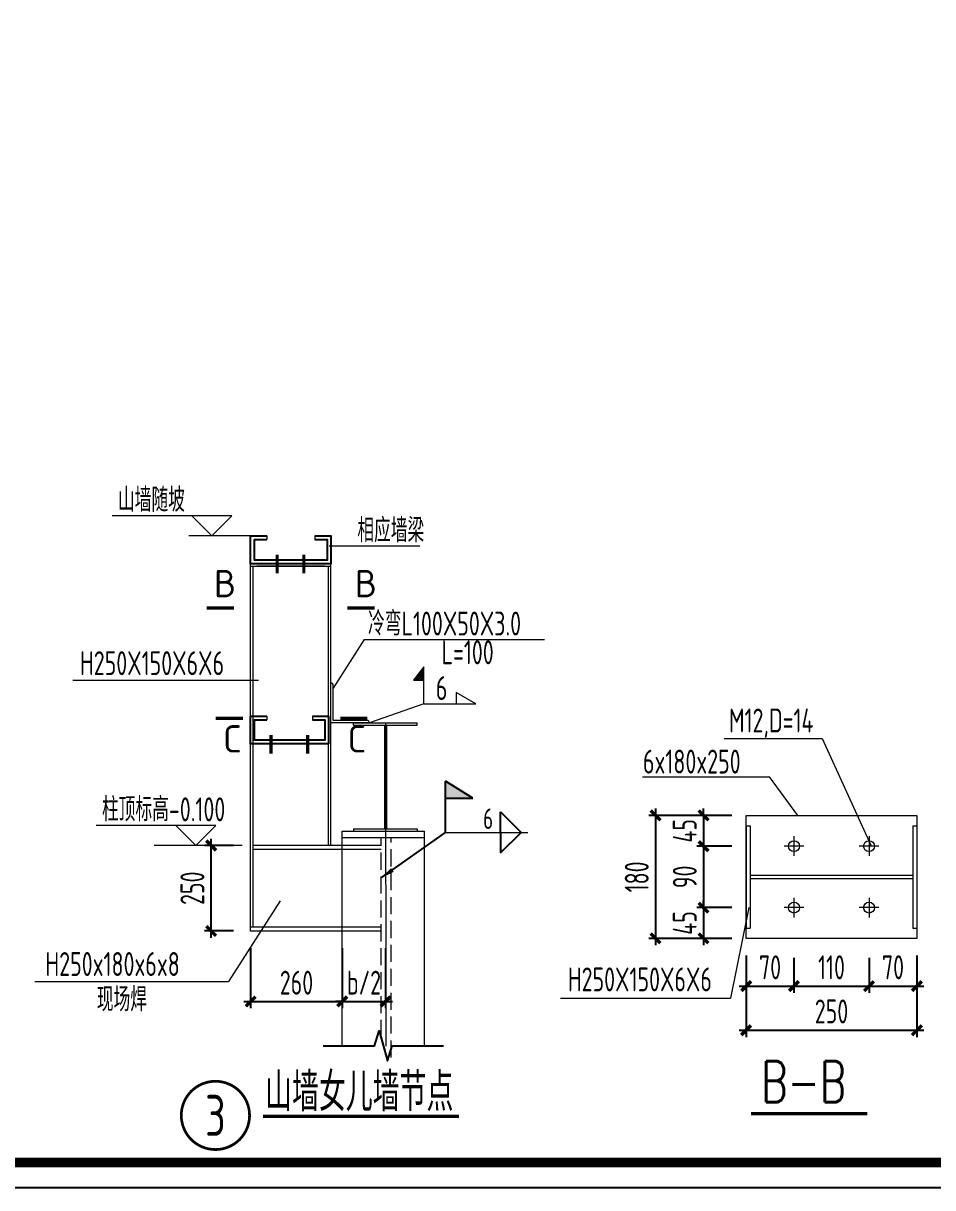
# Model space of a CAD drawing. Extents: x -3102990 to -851544, y -5293060 to -2540151.
# Drawn here: x -1076190 to -1062872, y -2690302 to -2673251 of the extents above; entities that cross this region are included whole.
import ezdxf
from ezdxf.enums import TextEntityAlignment as Align

# ---------------------------------------------------------------- set-up
doc = ezdxf.new("R2010")
doc.units = 0
doc.header["$LTSCALE"] = 1000
doc.header["$PDMODE"] = 1
doc.linetypes.add('DASH', pattern=[0.35, 0.25, -0.1])
doc.linetypes.add('DOTE', pattern=[2.42, 2, -0.2, 0.02, -0.2])
doc.layers.get('0').update_dxf_attribs({"linetype": 'CONTINUOUS'})
doc.layers.get('Defpoints').update_dxf_attribs({"linetype": 'CONTINUOUS'})
for name, color, linetype in [('AXIS', 253, 'DOTE'), ('BEAM', 4, 'CONTINUOUS'), ('BEAM_CON', 4, 'CONTINUOUS'), ('DIM', 3, 'CONTINUOUS'), ('NUM', 7, 'CONTINUOUS'), ('PUB_TEXT', 7, 'CONTINUOUS'), ('PUB_TITLE', 4, 'CONTINUOUS'), ('TEXT', 7, 'CONTINUOUS'), ('THICK', 6, 'CONTINUOUS'), ('THIN', 7, 'CONTINUOUS'), ('WELD', 7, 'CONTINUOUS'), ('绿线', 3, 'CONTINUOUS')]:
    doc.layers.add(name, color=color, linetype=linetype)
doc.layers.add('yichutu', color=7, linetype='CONTINUOUS', true_color=0xffffff, plot=False)
doc.styles.add('HZTXT1', font='TXT', dxfattribs={"width": 0.7, "height": 3, "bigfont": 'HZTXT'})
doc.styles.add('TSSD_Dimension', font='tssdeng.shx', dxfattribs={"width": 0.7, "bigfont": 'Hztxt.shx'})
doc.styles.add('TSSD_Label', font='tssdeng.shx', dxfattribs={"width": 0.75, "bigfont": 'hztxt.shx'})
doc.styles.add('TSSD_Norm', font='Tssdeng.shx', dxfattribs={"width": 0.75, "bigfont": 'hztxt.shx'})
doc.styles.add('TSSD_Num', font='tssdeng.shx', dxfattribs={"width": 0.75, "bigfont": 'hztxt.shx'})
doc.styles.add('正文', font='romans.shx', dxfattribs={"width": 0.71, "bigfont": 'hztxt.shx'})
doc.dimstyles.new('TSSD_10_100', dxfattribs={"dimtxt": 350, "dimasz": 100, "dimexe": 100, "dimexo": 250, "dimgap": 100, "dimtad": 1, "dimdec": 0, "dimlfac": 0.1, "dimzin": 0, "dimdsep": 46, "dimtxsty": 'TSSD_Dimension', "dimblk": 'ARCHTICK', "dimcen": 0, "dimdle": 100, "dimclrt": 7, "dimadec": 0, "dimazin": 0, "dimtfac": 1, "dimtdec": 0, "dimtix": 1, "dimtmove": 2, "dimatfit": 3, "dimldrblk": 'ARCHTICK', "dimfxl": 1, "dimtolj": 1, "dimtzin": 0, "dimarcsym": 0})
doc.dimstyles.new('TSSD_50_100', dxfattribs={"dimtxt": 350, "dimasz": 100, "dimexe": 100, "dimexo": 250, "dimgap": 100, "dimtad": 1, "dimdec": 0, "dimlfac": 0.5, "dimzin": 0, "dimdsep": 46, "dimtxsty": 'TSSD_Dimension', "dimblk": 'ARCHTICK', "dimcen": 0, "dimdle": 100, "dimclrt": 7, "dimadec": 0, "dimazin": 0, "dimtfac": 1, "dimtdec": 0, "dimtix": 1, "dimtmove": 2, "dimatfit": 3, "dimfxl": 1, "dimtolj": 1, "dimtzin": 0, "dimarcsym": 0})
doc.dimstyles.new('TSSD_LEADER_STYLE_200.0', dxfattribs={"dimtxt": 700, "dimasz": 200, "dimexe": 200, "dimexo": 500, "dimgap": 0.09, "dimtad": 0, "dimtih": 1, "dimtoh": 1, "dimdec": 4, "dimzin": 0, "dimdsep": 46, "dimtxsty": 'Standard', "dimcen": 0.09, "dimdle": 200, "dimclrt": 7, "dimadec": 0, "dimazin": 0, "dimtfac": 1, "dimtdec": 4, "dimtofl": 0, "dimtmove": 0, "dimatfit": 3, "dimfxl": 1, "dimtolj": 1, "dimtzin": 0, "dimarcsym": 0})

# ---------------------------------------------------------------- blocks, each defined once
blk = doc.blocks.new('_ArchTick')
at = {"color": 0, "const_width": 0.5}
blk.add_lwpolyline([(-0.71, -0.71), (0.71, 0.71)], dxfattribs=at)
blk = doc.blocks.new('*D3100')
at = {"layer": 'Defpoints', "color": 0}
for p in [(-1072860, -2686543), (-1071519, -2686543), (-1071519, -2687575)]:
    blk.add_point(p, dxfattribs=at)
at = {"layer": 'DIM', "color": 0, "lineweight": -2}
for p, q in [((-1072860, -2686793), (-1072860, -2687675)), ((-1071519, -2686793), (-1071519, -2687675)), ((-1072960, -2687575), (-1071419, -2687575))]:
    blk.add_line(p, q, dxfattribs=at)
at = {"layer": 'DIM', "color": 0, "lineweight": -2, "xscale": 100, "yscale": 100, "zscale": 100, "rotation": 180}
blk.add_blockref('_ArchTick', (-1072860, -2687575), dxfattribs=at)
at = {"layer": 'DIM', "color": 0, "lineweight": -2, "xscale": 100, "yscale": 100, "zscale": 100}
blk.add_blockref('_ArchTick', (-1071519, -2687575), dxfattribs=at)
at = {"layer": 'DIM', "color": 7, "lineweight": 5, "insert": (-1072189, -2687300), "char_height": 350, "attachment_point": 5, "style": 'TSSD_Dimension'}
blk.add_mtext('\\A1;260', dxfattribs=at)
blk = doc.blocks.new('*D3101')
at = {"layer": 'Defpoints', "color": 0}
for p in [(-1073438, -2685291), (-1072860, -2685291), (-1072860, -2686543)]:
    blk.add_point(p, dxfattribs=at)
at = {"layer": 'DIM', "color": 0, "lineweight": -2}
for p, q in [((-1073110, -2685291), (-1073538, -2685291)), ((-1073438, -2686643), (-1073438, -2685191)), ((-1073110, -2686543), (-1073538, -2686543))]:
    blk.add_line(p, q, dxfattribs=at)
at = {"layer": 'DIM', "color": 0, "lineweight": -2, "xscale": 100, "yscale": 100, "zscale": 100}
for p, rotation in [((-1073438, -2685291), 90), ((-1073438, -2686543), 270)]:
    blk.add_blockref('_ArchTick', p, dxfattribs=dict(at, rotation=rotation))
at = {"layer": 'DIM', "color": 7, "lineweight": 5, "insert": (-1073713, -2685917), "char_height": 350, "attachment_point": 5, "rotation": 90, "style": 'TSSD_Dimension'}
blk.add_mtext('\\A1;250', dxfattribs=at)
blk = doc.blocks.new('_WELD001')
at = {"linetype": 'ByBlock'}
h = blk.add_hatch(color=0, dxfattribs=at)
h.paths.add_polyline_path([(0.8, 1), (0, 1.5), (0, 1)])
edge = h.paths.add_edge_path()
edge.add_line((0, 0), (0, 1.5))
at = {"color": 0, "linetype": 'ByBlock'}
for p, q in [((0, 0), (0, 1.5)), ((0.8, 1), (0, 1.5)), ((0, 1), (0.8, 1))]:
    blk.add_line(p, q, dxfattribs=at)
blk = doc.blocks.new('_WELD004')
at = {"color": 0, "linetype": 'ByBlock'}
for p, q in [((0, 1), (1, 0)), ((0, 0), (0, 1))]:
    blk.add_line(p, q, dxfattribs=at)
blk = doc.blocks.new('*D3102')
at = {"layer": 'Defpoints', "color": 0}
for p in [(-1071519, -2686543), (-1070884, -2686543), (-1070884, -2687575)]:
    blk.add_point(p, dxfattribs=at)
at = {"layer": 'DIM', "color": 0, "lineweight": -2}
for p, q in [((-1071519, -2686793), (-1071519, -2687675)), ((-1070884, -2686793), (-1070884, -2687675)), ((-1071519, -2687575), (-1071619, -2687575)), ((-1071519, -2687575), (-1070884, -2687575)), ((-1070884, -2687575), (-1070784, -2687575))]:
    blk.add_line(p, q, dxfattribs=at)
at = {"layer": 'DIM', "color": 0, "lineweight": -2, "xscale": 100, "yscale": 100, "zscale": 100}
blk.add_blockref('_ArchTick', (-1071519, -2687575), dxfattribs=at)
at = {"layer": 'DIM', "color": 0, "lineweight": -2, "xscale": 100, "yscale": 100, "zscale": 100, "rotation": 180}
blk.add_blockref('_ArchTick', (-1070884, -2687575), dxfattribs=at)
at = {"layer": 'DIM', "color": 7, "lineweight": 5, "insert": (-1071201, -2687300), "char_height": 350, "attachment_point": 5, "style": 'TSSD_Dimension'}
blk.add_mtext('\\A1;b/2', dxfattribs=at)
blk = doc.blocks.new('A$C7F823345')
at = {"layer": 'BEAM_CON', "lineweight": 5}
for p, q in [((148, 25), (-140, 25)), ((4, 169), (4, -119))]:
    blk.add_line(p, q, dxfattribs=at)
blk.add_circle((4, 25), 80, dxfattribs=at)
blk = doc.blocks.new('*D3103')
at = {"layer": 'Defpoints', "color": 0}
for p in [(-1065565, -2684851), (-1066228, -2685301), (-1065565, -2685301)]:
    blk.add_point(p, dxfattribs=at)
at = {"layer": 'DIM', "color": 0, "lineweight": -2}
for p, q in [((-1066228, -2684851), (-1066228, -2684751)), ((-1065815, -2684851), (-1066328, -2684851)), ((-1066228, -2684851), (-1066228, -2685301)), ((-1065815, -2685301), (-1066328, -2685301)), ((-1066228, -2685301), (-1066228, -2685401))]:
    blk.add_line(p, q, dxfattribs=at)
at = {"layer": 'DIM', "color": 0, "lineweight": -2, "xscale": 100, "yscale": 100, "zscale": 100}
for p, rotation in [((-1066228, -2684851), 270), ((-1066228, -2685301), 90)]:
    blk.add_blockref('_ArchTick', p, dxfattribs=dict(at, rotation=rotation))
at = {"layer": 'DIM', "color": 7, "lineweight": 5, "insert": (-1066503, -2685076), "char_height": 350, "attachment_point": 5, "rotation": 90, "style": 'TSSD_Dimension'}
blk.add_mtext('\\A1;45', dxfattribs=at)
blk = doc.blocks.new('*D3104')
at = {"layer": 'Defpoints', "color": 0}
for p in [(-1065565, -2685301), (-1066228, -2686201), (-1065565, -2686201)]:
    blk.add_point(p, dxfattribs=at)
at = {"layer": 'DIM', "color": 0, "lineweight": -2}
for p, q in [((-1065815, -2685301), (-1066328, -2685301)), ((-1066228, -2685201), (-1066228, -2686301)), ((-1065815, -2686201), (-1066328, -2686201))]:
    blk.add_line(p, q, dxfattribs=at)
at = {"layer": 'DIM', "color": 0, "lineweight": -2, "xscale": 100, "yscale": 100, "zscale": 100}
for p, rotation in [((-1066228, -2685301), 90), ((-1066228, -2686201), 270)]:
    blk.add_blockref('_ArchTick', p, dxfattribs=dict(at, rotation=rotation))
at = {"layer": 'DIM', "color": 7, "lineweight": 5, "insert": (-1066503, -2685751), "char_height": 350, "attachment_point": 5, "rotation": 90, "style": 'TSSD_Dimension'}
blk.add_mtext('\\A1;90', dxfattribs=at)
blk = doc.blocks.new('*D3105')
at = {"layer": 'Defpoints', "color": 0}
for p in [(-1065565, -2686201), (-1066228, -2686651), (-1065565, -2686651)]:
    blk.add_point(p, dxfattribs=at)
at = {"layer": 'DIM', "color": 0, "lineweight": -2}
for p, q in [((-1066228, -2686201), (-1066228, -2686101)), ((-1065815, -2686201), (-1066328, -2686201)), ((-1066228, -2686201), (-1066228, -2686651)), ((-1065815, -2686651), (-1066328, -2686651)), ((-1066228, -2686651), (-1066228, -2686751))]:
    blk.add_line(p, q, dxfattribs=at)
at = {"layer": 'DIM', "color": 0, "lineweight": -2, "xscale": 100, "yscale": 100, "zscale": 100}
for p, rotation in [((-1066228, -2686201), 270), ((-1066228, -2686651), 90)]:
    blk.add_blockref('_ArchTick', p, dxfattribs=dict(at, rotation=rotation))
at = {"layer": 'DIM', "color": 7, "lineweight": 5, "insert": (-1066503, -2686426), "char_height": 350, "attachment_point": 5, "rotation": 90, "style": 'TSSD_Dimension'}
blk.add_mtext('\\A1;45', dxfattribs=at)
blk = doc.blocks.new('*D3106')
at = {"layer": 'Defpoints', "color": 0}
for p in [(-1065604, -2684851), (-1066931, -2686651), (-1065604, -2686651)]:
    blk.add_point(p, dxfattribs=at)
at = {"layer": 'DIM', "color": 0, "lineweight": -2}
for p, q in [((-1066931, -2684751), (-1066931, -2686751)), ((-1065854, -2684851), (-1067031, -2684851)), ((-1065854, -2686651), (-1067031, -2686651))]:
    blk.add_line(p, q, dxfattribs=at)
at = {"layer": 'DIM', "color": 0, "lineweight": -2, "xscale": 100, "yscale": 100, "zscale": 100}
for p, rotation in [((-1066931, -2684851), 90), ((-1066931, -2686651), 270)]:
    blk.add_blockref('_ArchTick', p, dxfattribs=dict(at, rotation=rotation))
at = {"layer": 'DIM', "color": 7, "lineweight": 5, "insert": (-1067206, -2685751), "char_height": 350, "attachment_point": 5, "rotation": 90, "style": 'TSSD_Dimension'}
blk.add_mtext('\\A1;180', dxfattribs=at)
blk = doc.blocks.new('*D3123')
at = {"layer": 'Defpoints', "color": 0}
for p in [(-1065604, -2686684), (-1064904, -2686684), (-1064904, -2687350)]:
    blk.add_point(p, dxfattribs=at)
at = {"layer": 'DIM', "color": 0, "lineweight": -2}
for p, q in [((-1065604, -2686934), (-1065604, -2687450)), ((-1064904, -2686934), (-1064904, -2687450)), ((-1065704, -2687350), (-1064804, -2687350))]:
    blk.add_line(p, q, dxfattribs=at)
at = {"layer": 'DIM', "color": 0, "lineweight": -2, "xscale": 100, "yscale": 100, "zscale": 100, "rotation": 180}
blk.add_blockref('_ArchTick', (-1065604, -2687350), dxfattribs=at)
at = {"layer": 'DIM', "color": 0, "lineweight": -2, "xscale": 100, "yscale": 100, "zscale": 100}
blk.add_blockref('_ArchTick', (-1064904, -2687350), dxfattribs=at)
at = {"layer": 'DIM', "color": 7, "lineweight": 5, "insert": (-1065254, -2687075), "char_height": 350, "attachment_point": 5, "style": 'TSSD_Dimension'}
blk.add_mtext('\\A1;70', dxfattribs=at)
blk = doc.blocks.new('*D3124')
at = {"layer": 'Defpoints', "color": 0}
for p in [(-1063804, -2686684), (-1063104, -2686684), (-1063104, -2687350)]:
    blk.add_point(p, dxfattribs=at)
at = {"layer": 'DIM', "color": 0, "lineweight": -2}
for p, q in [((-1063804, -2686934), (-1063804, -2687450)), ((-1063104, -2686934), (-1063104, -2687450)), ((-1063904, -2687350), (-1063004, -2687350))]:
    blk.add_line(p, q, dxfattribs=at)
at = {"layer": 'DIM', "color": 0, "lineweight": -2, "xscale": 100, "yscale": 100, "zscale": 100, "rotation": 180}
blk.add_blockref('_ArchTick', (-1063804, -2687350), dxfattribs=at)
at = {"layer": 'DIM', "color": 0, "lineweight": -2, "xscale": 100, "yscale": 100, "zscale": 100}
blk.add_blockref('_ArchTick', (-1063104, -2687350), dxfattribs=at)
at = {"layer": 'DIM', "color": 7, "lineweight": 5, "insert": (-1063454, -2687075), "char_height": 350, "attachment_point": 5, "style": 'TSSD_Dimension'}
blk.add_mtext('\\A1;70', dxfattribs=at)
blk = doc.blocks.new('*D3125')
at = {"layer": 'Defpoints', "color": 0}
for p in [(-1064904, -2686934), (-1063804, -2686934), (-1063804, -2687350)]:
    blk.add_point(p, dxfattribs=at)
at = {"layer": 'DIM', "color": 0, "lineweight": -2}
for p, q in [((-1064904, -2687184), (-1064904, -2687450)), ((-1063804, -2687184), (-1063804, -2687450)), ((-1065004, -2687350), (-1063704, -2687350))]:
    blk.add_line(p, q, dxfattribs=at)
at = {"layer": 'DIM', "color": 0, "lineweight": -2, "xscale": 100, "yscale": 100, "zscale": 100, "rotation": 180}
blk.add_blockref('_ArchTick', (-1064904, -2687350), dxfattribs=at)
at = {"layer": 'DIM', "color": 0, "lineweight": -2, "xscale": 100, "yscale": 100, "zscale": 100}
blk.add_blockref('_ArchTick', (-1063804, -2687350), dxfattribs=at)
at = {"layer": 'DIM', "color": 7, "insert": (-1064354, -2687075), "char_height": 350, "attachment_point": 5, "style": 'TSSD_Dimension'}
blk.add_mtext('\\A1;110', dxfattribs=at)
blk = doc.blocks.new('*D3126')
at = {"layer": 'Defpoints', "color": 0}
for p in [(-1065604, -2686651), (-1063104, -2686651), (-1063104, -2687996)]:
    blk.add_point(p, dxfattribs=at)
at = {"layer": 'DIM', "color": 0, "lineweight": -2}
for p, q in [((-1065604, -2686901), (-1065604, -2688096)), ((-1063104, -2686901), (-1063104, -2688096)), ((-1065704, -2687996), (-1063004, -2687996))]:
    blk.add_line(p, q, dxfattribs=at)
at = {"layer": 'DIM', "color": 0, "lineweight": -2, "xscale": 100, "yscale": 100, "zscale": 100, "rotation": 180}
blk.add_blockref('_ArchTick', (-1065604, -2687996), dxfattribs=at)
at = {"layer": 'DIM', "color": 0, "lineweight": -2, "xscale": 100, "yscale": 100, "zscale": 100}
blk.add_blockref('_ArchTick', (-1063104, -2687996), dxfattribs=at)
at = {"layer": 'DIM', "color": 7, "insert": (-1064354, -2687721), "char_height": 350, "attachment_point": 5, "style": 'TSSD_Dimension'}
blk.add_mtext('\\A1;250', dxfattribs=at)
blk = doc.blocks.new('ts_idx1')
at = {"color": 0, "linetype": 'ByBlock', "lineweight": -2, "const_width": 0.04}
blk.add_lwpolyline([(-0.5, 0, 1), (0.5, 0, 1)], format="xyb", close=True, dxfattribs=at)
at = {"color": 0, "linetype": 'ByBlock', "lineweight": -2, "style": 'TSSD_Num', "width": 0.75}
blk.add_attdef('A', text='', height=0.6, dxfattribs=at).set_placement((0, 0), align=Align.MIDDLE_CENTER)
blk = doc.blocks.new('A$C154754DE')
at = {"layer": 'PUB_TITLE'}
blk.add_lwpolyline([(0, 0), (0, 59400), (105125, 59400), (105125, 0)], close=True, dxfattribs=at)
at = {"layer": 'PUB_TITLE', "const_width": 141}
blk.add_lwpolyline([(103711, 369), (103711, 58781), (1429, 58781), (1429, 369), (103711, 369)], dxfattribs=at)
blk = doc.blocks.new('yct-1051-594-105125-59399.99998844-100-1002.0')
at = {"layer": 'yichutu', "color": 7, "true_color": 0xffffff}
blk.add_lwpolyline([(0, 0), (0, 59400), (105125, 59400), (105125, 0)], close=True, dxfattribs=at)

msp = doc.modelspace()

# ---------------------------------------------------------------- hatches: boundary and pattern name
at = {"layer": 'TEXT'}
msp.add_hatch(color=256, dxfattribs=at).paths.add_polyline_path([(-1070324.59, -2682676), (-1070476.56, -2682869.28), (-1070324.59, -2682869.28)])

# ---------------------------------------------------------------- linework, layer by layer
at = {"lineweight": 5}
for p, q in [((-1072622.72, -2680758.39), (-1072622.72, -2680812.39, -1086.06)), ((-1071920.35, -2680758.39), (-1071920.35, -2680812.39, -1086.06)), ((-1072622.72, -2683397.76), (-1072622.72, -2683451.76, -1086.06)), ((-1071955.34, -2683397.76), (-1071955.34, -2683451.76, -1086.06))]:
    msp.add_line(p, q, dxfattribs=at)
for points in [[(-1071920.35, -2680758.39), (-1071685.85, -2680758.39), (-1071685.85, -2681164.85), (-1072860.05, -2681164.85), (-1072860.05, -2680758.39), (-1072622.72, -2680758.39)], [(-1071955.34, -2683397.76), (-1071720.84, -2683397.76), (-1071720.84, -2683804.23), (-1072860.05, -2683804.23), (-1072860.05, -2683397.76), (-1072622.72, -2683397.76)]]:
    msp.add_lwpolyline(points)
at = {"elevation": -1086.06}
for points in [[(-1071920.35, -2680812.39), (-1071739.85, -2680812.39), (-1071739.85, -2681110.85), (-1072806.05, -2681110.85), (-1072806.05, -2680812.39), (-1072622.72, -2680812.39)], [(-1071955.34, -2683451.76), (-1071774.84, -2683451.76), (-1071774.84, -2683750.23), (-1072806.05, -2683750.23), (-1072806.05, -2683451.76), (-1072622.72, -2683451.76)]]:
    msp.add_lwpolyline(points, dxfattribs=at)
at = {"const_width": 45}
for points in [[(-1072471.16, -2681032.47), (-1072471.16, -2681307.77)], [(-1072081.89, -2681032.47), (-1072081.89, -2681307.77)], [(-1072562.32, -2683671.85), (-1072562.32, -2683947.14)], [(-1072025.73, -2683671.85), (-1072025.73, -2683947.14)]]:
    msp.add_lwpolyline(points, dxfattribs=at)
at = {"layer": 'AXIS', "linetype": 'ByBlock', "lineweight": 5}
msp.add_line((-1070886.67, -2683493.13), (-1070882.79, -2688230.43), dxfattribs=at)
at = {"layer": 'BEAM', "linetype": 'ByBlock', "lineweight": 5}
for p, q in [((-1072860.05, -2681164.85), (-1071685.85, -2681164.85)), ((-1072860.05, -2686543.26), (-1072860.05, -2681164.85)), ((-1071685.85, -2681164.85), (-1072860.05, -2681164.85)), ((-1071685.85, -2681164.85), (-1072860.05, -2681164.85)), ((-1072860.05, -2681199.85), (-1071685.85, -2681199.85)), ((-1072825.06, -2686484.94), (-1072825.06, -2681199.85)), ((-1071777, -2681199.85), (-1072768.9, -2681199.85)), ((-1071720.84, -2685289.38), (-1071720.84, -2681199.85)), ((-1071685.85, -2685289.38), (-1071685.85, -2681164.85)), ((-1071685.85, -2683493.13), (-1071685.85, -2682909.93)), ((-1071685.85, -2682909.93), (-1071685.85, -2682909.93)), ((-1071650.85, -2683458.13), (-1071650.85, -2682944.92)), ((-1071119.95, -2683493.13), (-1071685.85, -2683493.13)), ((-1071154.94, -2683458.13), (-1071650.85, -2683458.13)), ((-1071353.23, -2683528.12), (-1071353.23, -2683493.13)), ((-1071353.23, -2683493.13), (-1070420.11, -2683493.13)), ((-1071353.23, -2683528.12), (-1070420.11, -2683528.12)), ((-1071119.95, -2683493.13), (-1071119.95, -2683493.13)), ((-1070901.25, -2683528.12), (-1070901.25, -2685045.91)), ((-1070872.09, -2683528.12), (-1070872.09, -2685045.91)), ((-1070420.11, -2683528.12), (-1070420.11, -2683493.13)), ((-1071518.69, -2685080.9), (-1070315.54, -2685080.9)), ((-1071353.23, -2685045.91), (-1070420.11, -2685045.91)), ((-1071353.23, -2685080.9), (-1070420.11, -2685080.9)), ((-1070420.11, -2685045.91), (-1070420.11, -2685080.9)), ((-1070315.54, -2685174.22), (-1070315.54, -2685080.9)), ((-1070947.41, -2685289.38), (-1072825.06, -2685289.38)), ((-1071518.69, -2685174.22), (-1070315.54, -2685174.22)), ((-1071518.69, -2688223.13), (-1071518.69, -2685289.38)), ((-1070315.54, -2688223.13), (-1070315.54, -2685174.22)), ((-1070947.41, -2685347.7), (-1072825.06, -2685347.7)), ((-1070947.41, -2686484.94), (-1072860.05, -2686484.94)), ((-1070947.41, -2686543.26), (-1072860.05, -2686543.26))]:
    msp.add_line(p, q, dxfattribs=at)
at = {"layer": 'BEAM', "linetype": 'DASH', "lineweight": 5}
for p, q in [((-1070947.41, -2688095.01), (-1070947.41, -2685174.22)), ((-1070803.69, -2688396.2), (-1070803.69, -2685174.22))]:
    msp.add_line(p, q, dxfattribs=at)
at = {"layer": 'BEAM', "linetype": 'ByBlock', "lineweight": 5}
for centre in [(-1071685.85, -2682944.92), (-1071154.94, -2683493.13)]:
    msp.add_arc(centre, 34.99, 0, 90, dxfattribs=at)
at = {"layer": 'BEAM_CON', "lineweight": 5}
for p, q in [((-1065604.06, -2685001.28), (-1065604.06, -2686501.28)), ((-1065604.06, -2685001.28), (-1065544.06, -2685001.28)), ((-1065544.06, -2685001.28), (-1065544.06, -2686501.28)), ((-1063164.06, -2685001.28), (-1063164.06, -2686501.28)), ((-1063164.06, -2685001.28), (-1063104.06, -2685001.28)), ((-1063104.06, -2685001.28), (-1063104.06, -2686501.28)), ((-1065544.06, -2685726.28), (-1063164.06, -2685726.28)), ((-1065544.06, -2685776.28), (-1063164.06, -2685776.28)), ((-1065604.06, -2686501.28), (-1065544.06, -2686501.28)), ((-1063164.06, -2686501.28), (-1063104.06, -2686501.28))]:
    msp.add_line(p, q, dxfattribs=at)
msp.add_lwpolyline([(-1065604.06, -2684851.28), (-1063104.06, -2684851.28), (-1063104.06, -2686651.28), (-1065604.06, -2686651.28)], close=True, dxfattribs=at)
at = {"layer": 'NUM', "const_width": 50}
msp.add_lwpolyline([(-1072680.8, -2689257.39), (-1069808.62, -2689257.39)], dxfattribs=at)
at = {"layer": 'NUM', "const_width": 50, "elevation": -48}
msp.add_lwpolyline([(-1065531.99, -2689219.01), (-1063831.63, -2689219.01)], dxfattribs=at)
at = {"layer": 'TEXT', "lineweight": 5}
for p, q in [((-1073137.51, -2680465.86), (-1074887.11, -2680465.86)), ((-1073429.11, -2680757.46), (-1073720.71, -2680465.86)), ((-1073429.11, -2680757.46), (-1073137.51, -2680465.86)), ((-1072792.97, -2680758.72), (-1073764.97, -2680758.72)), ((-1071710.76, -2680901.94), (-1070382.92, -2680901.94)), ((-1071195.56, -2682273.09), (-1071650.85, -2682988.01)), ((-1071195.56, -2682273.09), (-1068558.62, -2682273.09)), ((-1070324.59, -2682676), (-1070476.56, -2682869.28)), ((-1070324.59, -2683214.41), (-1070324.59, -2682676)), ((-1072744.24, -2682873.99), (-1075462.43, -2682873.99)), ((-1070476.56, -2682869.28), (-1070324.59, -2682869.28)), ((-1069560.41, -2683214.41), (-1069850.53, -2683048.75)), ((-1069850.53, -2683048.75), (-1069850.53, -2683214.41)), ((-1070324.59, -2683214.41), (-1071119.95, -2683493.13)), ((-1070324.59, -2683214.41), (-1069560.41, -2683214.41)), ((-1065924.73, -2683723.88, -48), (-1064489.85, -2683723.88, -48)), ((-1064489.85, -2683723.88, -48), (-1063776.17, -2685286.39, -48)), ((-1067122.66, -2684284.55), (-1065261.23, -2684284.55)), ((-1064846.32, -2684851.28), (-1065261.23, -2684284.55)), ((-1073371.51, -2684997.78), (-1075121.11, -2684997.78)), ((-1073663.11, -2685289.38), (-1073954.71, -2684997.78)), ((-1073663.11, -2685289.38), (-1073371.51, -2684997.78)), ((-1073301.47, -2685290.64), (-1074273.47, -2685290.64)), ((-1072982.71, -2685289.38), (-1073954.71, -2685289.38)), ((-1072426.17, -2686101.3), (-1073182.84, -2687280.9)), ((-1065564.58, -2686201.28), (-1065831.92, -2687527.67, -47.29)), ((-1076020.43, -2687280.9), (-1073182.84, -2687280.9)), ((-1068322.6, -2687527.67, -48), (-1065831.92, -2687527.67, -48))]:
    msp.add_line(p, q, dxfattribs=at)
at = {"layer": 'THICK', "const_width": 50}
for points in [[(-1073105.52, -2681813.73), (-1073505.52, -2681813.73)], [(-1071042.36, -2681813.73), (-1071442.36, -2681813.73)], [(-1072972.43, -2683430.65), (-1073372.43, -2683430.65)], [(-1071549.24, -2683430.65), (-1071149.24, -2683430.65)]]:
    msp.add_lwpolyline(points, dxfattribs=at)
at = {"layer": 'THIN'}
msp.add_lwpolyline([(-1071798.69, -2688223.13), (-1071047.12, -2688223.13), (-1070977.12, -2688003.13), (-1070857.12, -2688443.13), (-1070787.12, -2688223.13), (-1070035.54, -2688223.13)], dxfattribs=at)
at = {"layer": 'WELD', "lineweight": 5}
msp.add_line((-1070005.55, -2685098.74), (-1068799.57, -2685098.74), dxfattribs=at)
at = {"layer": '绿线', "lineweight": 5}
for p, q in [((-1071518.69, -2688223.13), (-1071518.69, -2685080.9)), ((-1071353.23, -2685045.91), (-1071353.23, -2685080.9))]:
    msp.add_line(p, q, dxfattribs=at)

# ---------------------------------------------------------------- block references
at = {"ltscale": 1.5}
msp.add_blockref('A$C154754DE', (-1149736.98, -2690302.41), dxfattribs=at)
at = {"layer": 'BEAM_CON', "lineweight": 5}
for p in [(-1064907.74, -2685325.78), (-1063807.74, -2685325.78), (-1064907.74, -2686225.78), (-1063807.74, -2686225.78)]:
    msp.add_blockref('A$C7F823345', p, dxfattribs=at)
at = {"layer": 'THIN'}
ref = msp.add_blockref('ts_idx1', (-1073376.2, -2689243.59), dxfattribs=dict(at, xscale=999.9999799998477, yscale=999.9999800003134, zscale=999.9999800000005))
ref.add_attrib('2', '3', dxfattribs={"height": 600, "style": 'TSSD_Num', "width": 0.75}).set_placement((-1073376.2, -2689243.59), align=Align.MIDDLE_CENTER)
at = {"layer": 'WELD'}
for name, p, xscale, yscale, zscale in [('_WELD001', (-1070005.55, -2685098.74), 500, 500, 500), ('_WELD004', (-1069199.57, -2685098.74), 300, 300, 300)]:
    msp.add_blockref(name, p, dxfattribs=dict(at, xscale=xscale, yscale=yscale, zscale=zscale))
at = {"layer": 'WELD', "xscale": -300, "yscale": 300, "zscale": 300.0000000000001, "rotation": 180}
msp.add_blockref('_WELD004', (-1069199.57, -2685098.74), dxfattribs=at)
at = {"layer": 'yichutu'}
msp.add_blockref('yct-1051-594-105125-59399.99998844-100-1002.0', (-1149736.98, -2690302.4), dxfattribs=at)

# ---------------------------------------------------------------- texts
at = {"layer": 'PUB_TEXT', "color": 7, "lineweight": 5, "style": 'HZTXT1', "width": 0.7}
msp.add_text('山墙女儿墙节点', height=562.5, dxfattribs=at).set_placement((-1072647.81, -2689182.76))
at = {"layer": 'TEXT', "lineweight": 5}
for s, height, style, width, p in [('山墙随坡', 350, 'TSSD_Norm', 0.7, (-1074803.02, -2680404.99)), ('相应墙梁', 350, 'TSSD_Norm', 0.7, (-1071298.09, -2680850.38)), ('冷弯L100X50X3.0', 350, 'TSSD_Norm', 0.7, (-1071141.13, -2682215.79)), ('L=100', 350, 'TSSD_Norm', 0.7, (-1070065.06, -2682636.85)), ('H250X150X6X6', 350, 'TSSD_Norm', 0.7, (-1075359.61, -2682795.72)), ('6', 350, 'TSSD_Norm', 0.7, (-1070148.48, -2683161.39)), ('M12,D=14', 350, 'TSSD_Norm', 0.7, (-1065855.25, -2683635.11, -48)), ('6x180x250', 350, 'TSSD_Norm', 0.7, (-1067115.5, -2684237.56)), ('柱顶标高-0.100', 350, 'TSSD_Norm', 0.7, (-1075037.02, -2684936.91)), ('6', 300, 'TSSD_Label', 0.7, (-1069454.57, -2685048.74)), ('H250x180x6x8', 350, 'TSSD_Norm', 0.7, (-1075866.05, -2687201.78)), ('H250X150X6X6', 350, 'TSSD_Norm', 0.7, (-1068215.62, -2687427.13, -48)), ('现场焊', 350, 'TSSD_Norm', 0.7, (-1075112.89, -2687720.38)), ('B-B', 600.008, '正文', 0.71, (-1065382.52, -2689049.34, -48))]:
    msp.add_text(s, height=height, dxfattribs=dict(at, style=style, width=width)).set_placement(p)
at = {"layer": 'THICK', "lineweight": 5, "style": 'TSSD_Label'}
for s, p in [('B', (-1073397.83, -2681655.39)), ('B', (-1071334.67, -2681655.39)), ('C', (-1073264.74, -2683929.45)), ('C', (-1071441.55, -2683929.45))]:
    msp.add_text(s, height=400, dxfattribs=at).set_placement(p)

# ---------------------------------------------------------------- dimensions: what is measured, and where the dimension line sits
at = {"layer": 'DIM', "lineweight": 5}
for base, p1, p2, picture, middle in [((-1066931.09, -2686651.28), (-1065604.06, -2684851.28), (-1065604.06, -2686651.28), '*D3106', (-1067206.09, -2685751.28)), ((-1066227.62, -2685301.28), (-1065564.58, -2684851.28), (-1065564.58, -2685301.28), '*D3103', (-1066502.62, -2685076.28)), ((-1066227.62, -2686201.28), (-1065564.58, -2685301.28), (-1065564.58, -2686201.28), '*D3104', (-1066502.62, -2685751.28)), ((-1066227.62, -2686651.28), (-1065564.58, -2686201.28), (-1065564.58, -2686651.28), '*D3105', (-1066502.62, -2686426.28))]:
    dim = msp.add_linear_dim(base=base, p1=p1, p2=p2, angle=90, dimstyle='TSSD_10_100', dxfattribs=at)
    dim.commit()
    dim.dimension.update_dxf_attribs({"geometry": picture, "text_midpoint": middle})
for p2, distance, text, picture, middle in [((-1072860.05, -2685290.64), 577.8, '250', '*D3101', (-1073712.85, -2685916.95)), ((-1071518.69, -2686543.26), -1031.34, '260', '*D3100', (-1072189.37, -2687299.61))]:
    dim = msp.add_aligned_dim(p1=(-1072860.05, -2686543.26), p2=p2, distance=distance, text=text, dimstyle='TSSD_10_100', dxfattribs=at)
    dim.commit()
    dim.dimension.update_dxf_attribs({"geometry": picture, "text_midpoint": middle})
dim = msp.add_linear_dim(base=(-1070884.17, -2687574.61), p1=(-1071518.69, -2686543.26), p2=(-1070884.17, -2686542.74), text='b/2', dimstyle='TSSD_50_100', dxfattribs=at)
dim.commit()
dim.dimension.update_dxf_attribs({"geometry": '*D3102', "text_midpoint": (-1071201.43, -2687299.61)})
at = {"layer": 'DIM'}
for base, p1, p2, picture, middle in [((-1063104.06, -2687996.18), (-1065604.06, -2686651.28), (-1063104.06, -2686651.28), '*D3126', (-1064354.06, -2687721.18)), ((-1063804.06, -2687349.62), (-1064904.06, -2686934.31), (-1063804.06, -2686934.31), '*D3125', (-1064354.06, -2687074.62))]:
    dim = msp.add_linear_dim(base=base, p1=p1, p2=p2, dimstyle='TSSD_10_100', dxfattribs=at)
    dim.commit()
    dim.dimension.update_dxf_attribs({"geometry": picture, "text_midpoint": middle})
at = {"layer": 'DIM', "lineweight": 5}
for base, p1, p2, picture, middle in [((-1064904.06, -2687349.62), (-1065604.06, -2686684.31), (-1064904.06, -2686684.31), '*D3123', (-1065254.06, -2687074.62)), ((-1063104.06, -2687349.62), (-1063804.06, -2686684.31), (-1063104.06, -2686684.31), '*D3124', (-1063454.06, -2687074.62))]:
    dim = msp.add_linear_dim(base=base, p1=p1, p2=p2, dimstyle='TSSD_10_100', dxfattribs=at)
    dim.commit()
    dim.dimension.update_dxf_attribs({"geometry": picture, "text_midpoint": middle})

# ---------------------------------------------------------------- leaders
at = {"layer": 'WELD', "lineweight": 5}
msp.add_leader([(-1070947.41, -2685766.29), (-1070005.55, -2685098.74)], dimstyle='TSSD_LEADER_STYLE_200.0', dxfattribs=at)

doc.saveas('drawing.dxf')
